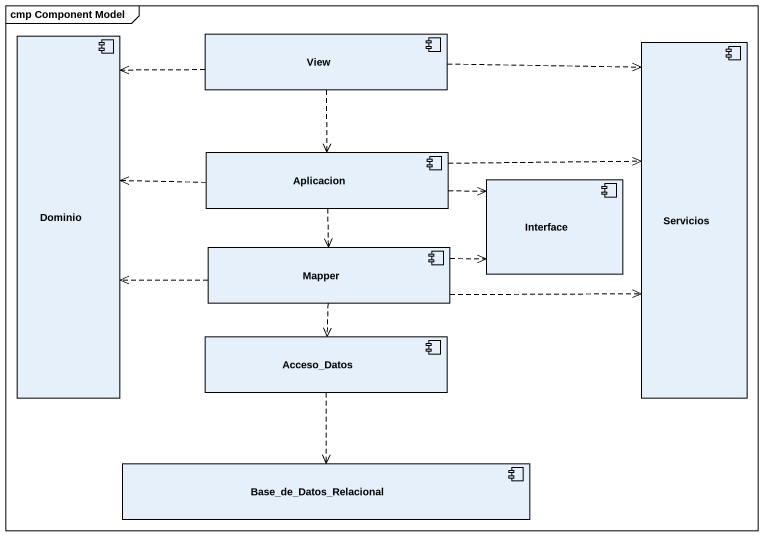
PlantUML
@startuml
mainframe cmp Component Model
component Dominio
component View
component Servicios
component Aplicacion
component "Interface" as Interface_
component Mapper
component Acceso_Datos
component Base_de_Datos_Relacional
View ..> Dominio
View .right.> Servicios
View ..> Aplicacion
Aplicacion .left.> Dominio
Aplicacion .right.> Servicios
Aplicacion .right.> Interface_
Aplicacion ..> Mapper
Mapper .left.> Dominio
Mapper .right.> Servicios
Mapper .right.> Interface_
Mapper ..> Acceso_Datos
Acceso_Datos ..> Base_de_Datos_Relacional
@enduml
